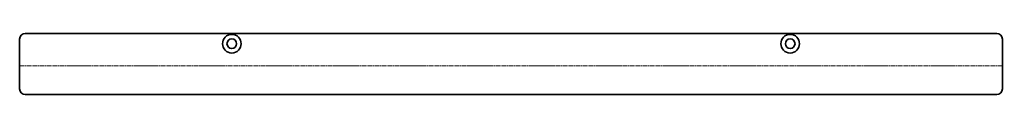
# Model space of a CAD drawing. Header units: millimetres. Extents: x 0 to 528, y 0 to 33.
import ezdxf

# ---------------------------------------------------------------- set-up
doc = ezdxf.new("R2010")
doc.units = ezdxf.units.MM
doc.linetypes.add('Chain', pattern=[13.68, 9.12, -1.14, 2.28, -1.14])
doc.layers.add('SIMUMAK Bend Centerline (ISO)', color=7, linetype='Chain', lineweight=9)
doc.layers.add('SIMUMAK Visible (ISO)', color=7, linetype='Continuous', lineweight=35)

# ---------------------------------------------------------------- blocks, each defined once
blk = doc.blocks.new('2DOF-150-19-FSL-01_Sheet_2DOF-150-19-FSL-01 (Desplegada)')
at = {"layer": 'SIMUMAK Bend Centerline (ISO)', "ltscale": 0.263158}
blk.add_line((-264, -1), (264, -1), dxfattribs=at)
at = {"layer": 'SIMUMAK Visible (ISO)'}
for p, q in [((-261, 16.39), (261, 16.39)), ((-264, -13.39), (-264, 13.39)), ((264, 13.39), (264, -13.39)), ((261, -16.39), (-261, -16.39))]:
    blk.add_line(p, q, dxfattribs=at)
for centre, radius in [((-150, 10.89), 5), ((150, 10.89), 5), ((-150, 10.89), 2.6), ((150, 10.89), 2.6)]:
    blk.add_circle(centre, radius, dxfattribs=at)
at = {"layer": 'SIMUMAK Visible (ISO)', "extrusion": (0, 0, -1)}
for centre, start, end in [((261, 13.39), 0, 90), ((-261, 13.39), 90, 180), ((261, -13.39), 270, 0), ((-261, -13.39), 180, 270)]:
    blk.add_arc(centre, 3, start, end, dxfattribs=at)

msp = doc.modelspace()

# ---------------------------------------------------------------- block references
msp.add_blockref('2DOF-150-19-FSL-01_Sheet_2DOF-150-19-FSL-01 (Desplegada)', (264, 16.39))

doc.saveas('drawing.dxf')
